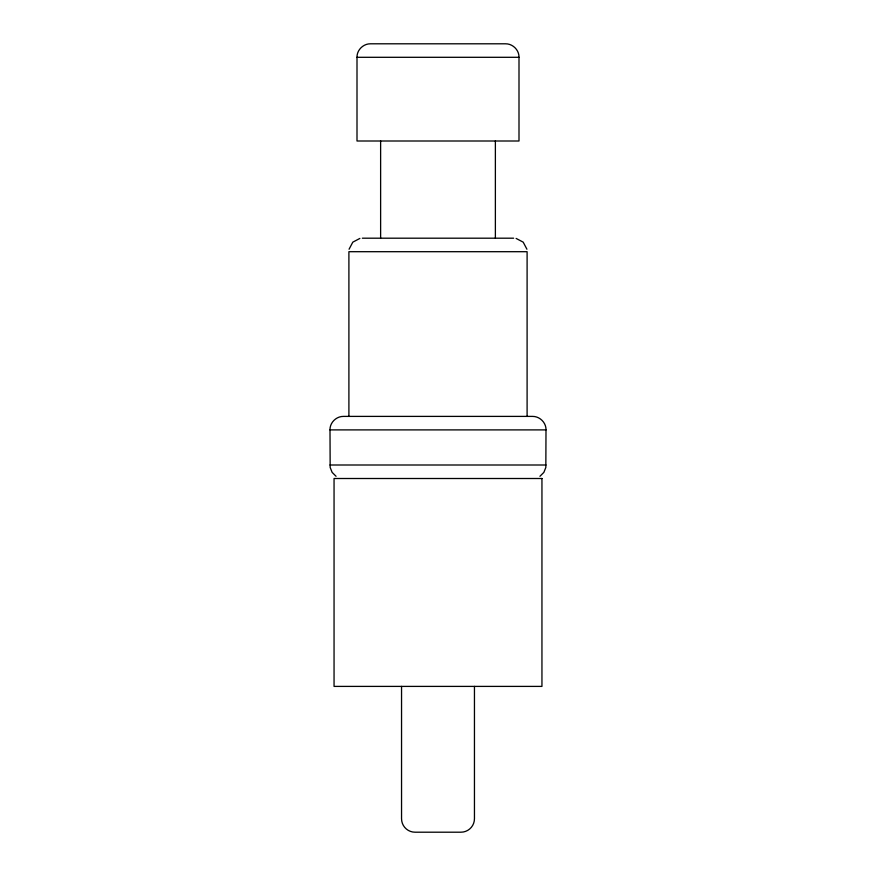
<?xml version="1.0" encoding="UTF-8"?>
<svg xmlns="http://www.w3.org/2000/svg" width="876" height="876" viewBox="0 0 876 876"><rect width="100%" height="100%" fill="white"/><g stroke="black" fill="none" stroke-linecap="round" stroke-linejoin="round"><path stroke-width="1.31" d="M336.055 476.303L332.135 472.383L330.164 467.455L330 429.897C329.748 422.67 336.264 416.297 343.447 416.396L532.553 416.396C539.736 416.297 546.252 422.67 546 429.897L545.836 467.455L543.865 472.383L539.945 476.303M357.003 57.301C356.784 50.074 363.277 43.691 370.46 43.8L505.54 43.8C512.723 43.691 519.216 50.074 518.997 57.301L518.997 141.003L357.003 141.003L357.003 57.301L518.997 57.301M349.064 249.244L352.798 242.159L359.894 238.425M362.346 238.195L513.643 238.195M330 429.897L546 429.897M330 465.003L546 465.003M516.106 238.425L523.202 242.159L526.925 249.244M527.1 416.396L527.1 251.697L348.9 251.697L348.9 416.396M495.378 140.894L495.378 238.053M474.453 686.401L474.453 818.699A13.501 13.501 0 0 1 460.951 832.2L415.049 832.2A13.501 13.501 0 0 1 401.547 818.699L401.547 686.401M380.622 140.894L380.622 238.053M541.948 478.504L334.052 478.504L334.052 686.401L541.948 686.401L541.948 478.504"/></g></svg>
